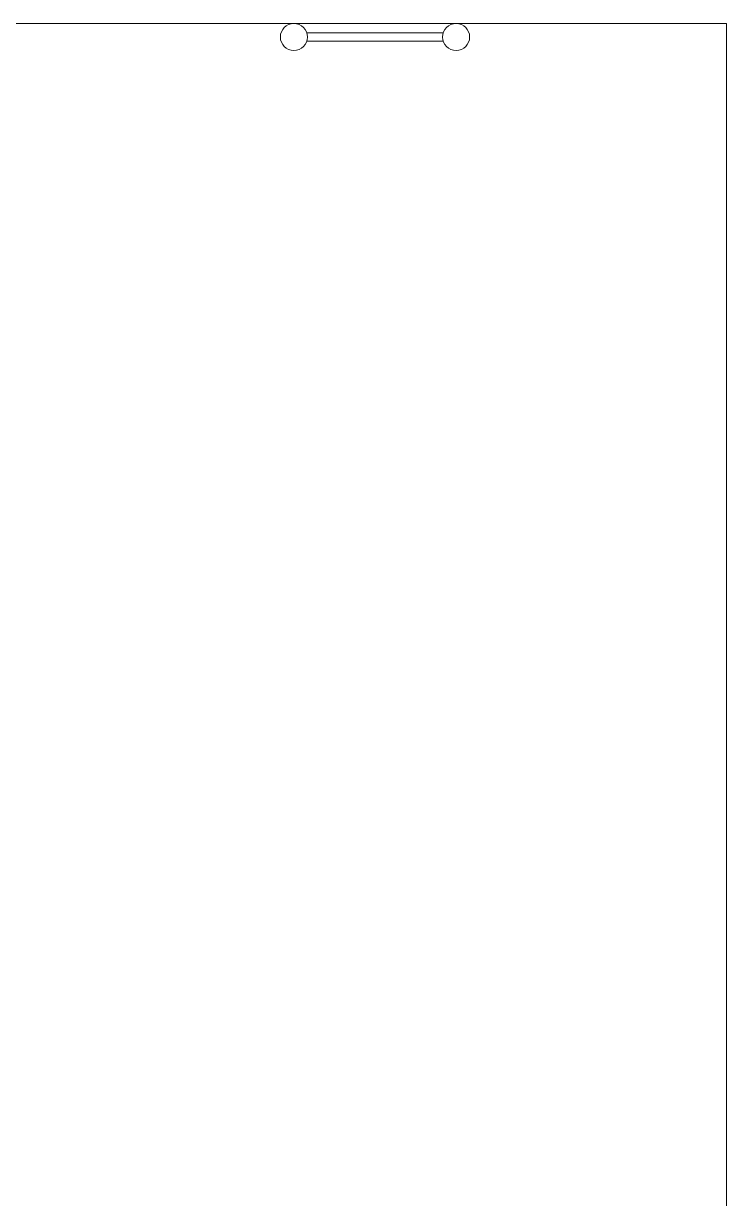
# Model space of a CAD drawing. Header units: millimetres. Extents: x 19901 to 59163, y 13732 to 30178.
# Drawn here: x 38235.8 to 38495.8, y 26921.7 to 27356.2 of the extents above; entities that cross this region are included whole.
import ezdxf

# ---------------------------------------------------------------- set-up
doc = ezdxf.new("R2010")
doc.units = ezdxf.units.MM
doc.layers.add('A-FURN', color=8, linetype='Continuous', lineweight=13)
doc.layers.add('Wall', color=255, linetype='Continuous', lineweight=20)

msp = doc.modelspace()

# ---------------------------------------------------------------- linework, layer by layer
at = {"layer": 'A-FURN'}
for p, q in [((38391.05, 27352.67), (38340.59, 27352.67)), ((38391.05, 27352.67), (38340.59, 27352.67)), ((38391.05, 27349.67), (38340.59, 27349.67)), ((38391.05, 27349.67), (38340.59, 27349.67))]:
    msp.add_line(p, q, dxfattribs=at)
for centre in [(38335.82, 27351.17), (38335.82, 27351.17), (38395.82, 27351.17), (38395.82, 27351.17)]:
    msp.add_circle(centre, 5, dxfattribs=at)
at = {"layer": 'Wall'}
for p, q in [((37975.82, 27356.17), (38495.82, 27356.17)), ((38495.82, 27356.17), (38495.82, 26866.17))]:
    msp.add_line(p, q, dxfattribs=at)

doc.saveas('drawing.dxf')
